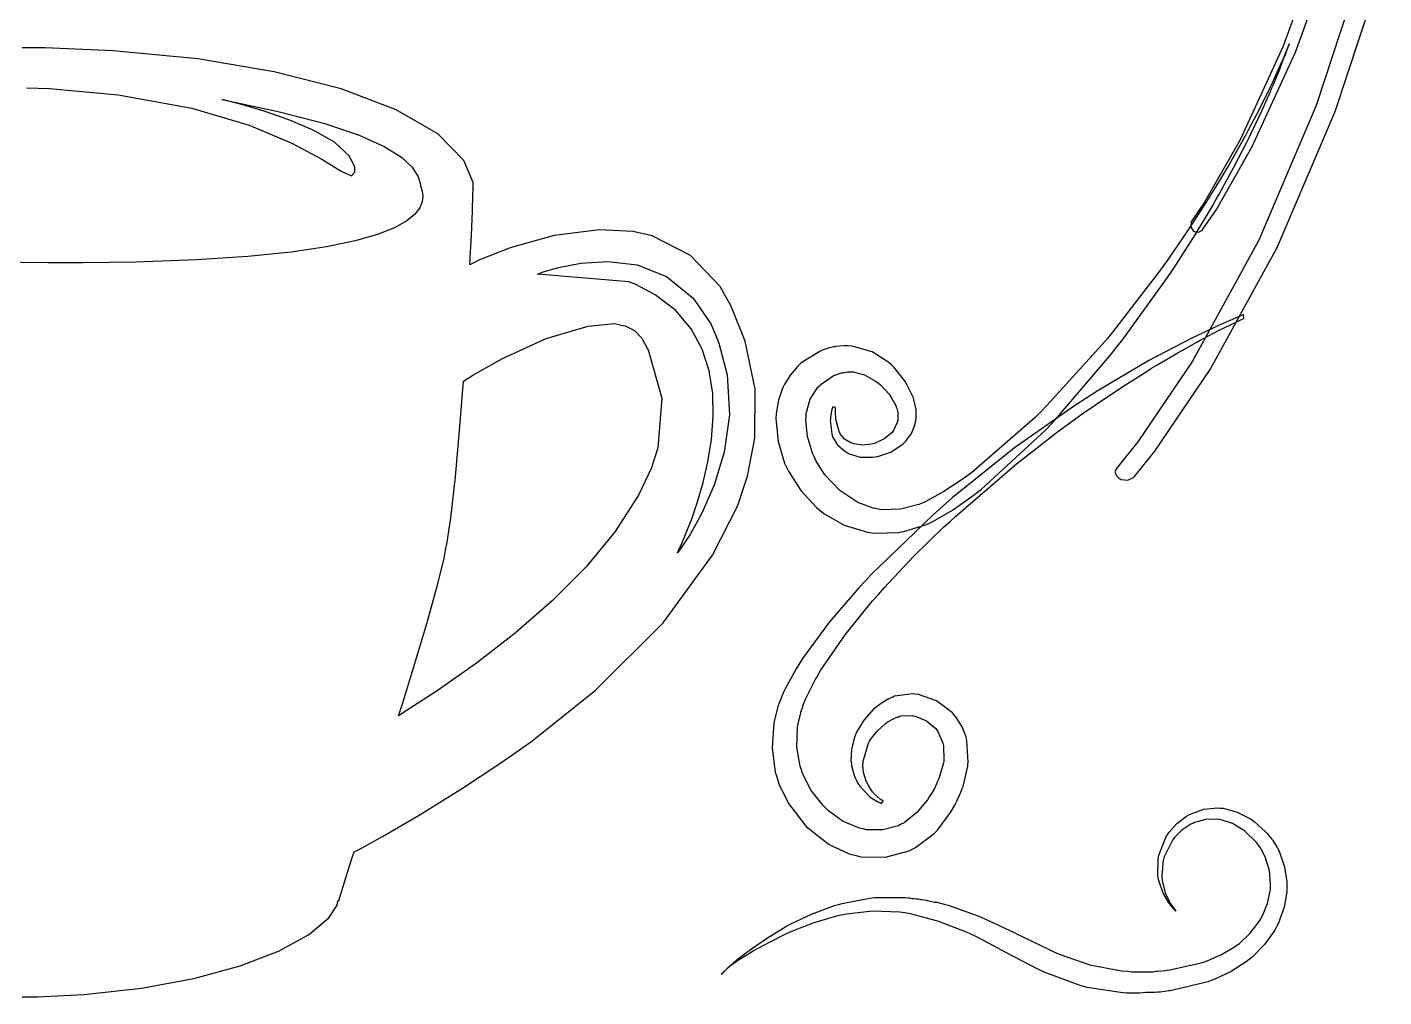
# Model space of a CAD drawing. Extents: x 71 to 283, y 22 to 328.
# Drawn here: x 173.4 to 276, y 83 to 156.4 of the extents above; entities that cross this region are included whole.
import ezdxf

# ---------------------------------------------------------------- set-up
doc = ezdxf.new("R2010")
doc.units = 0
doc.header["$MEASUREMENT"] = 0

msp = doc.modelspace()

# ---------------------------------------------------------------- linework, layer by layer
at = {"color": 7}
for points in [[(271.271, 162.844), (268.439, 154.96), (265.166, 147.872), (262.49, 143.164), (261.479, 141.676), (261.479, 141.606), (261.444, 141.447), (261.444, 141.394), (261.444, 141.394), (261.444, 141.289), (261.619, 140.997), (261.655, 140.971), (261.716, 140.936), (262.034, 140.896), (262.316, 141.05), (262.36, 141.111), (263.379, 142.613), (266.076, 147.363), (269.373, 154.512), (272.229, 162.464)], [(274.57, 161.556), (270.932, 150.467), (266.584, 140.28), (261.563, 131.123), (257.441, 125.021), (255.904, 123.119), (255.869, 123.093), (255.728, 122.849), (255.728, 122.767), (255.728, 122.767), (255.728, 122.691), (255.811, 122.464), (256.019, 122.265), (256.081, 122.238), (256.169, 122.185), (256.667, 122.127), (257.113, 122.335), (257.175, 122.414), (258.728, 124.336), (262.897, 130.497), (267.975, 139.74), (272.371, 150.015), (276.049, 161.193)], [(173.038, 83.0432), (174.203, 83.0432), (177.702, 83.2157), (182.062, 83.6979), (186.028, 84.4419), (189.516, 85.3944), (192.436, 86.5092), (194.702, 87.7327), (196.225, 89.0171), (196.853, 89.9679), (196.92, 90.3111), (196.99, 90.3111), (196.99, 90.3111), (197.073, 90.5979), (197.308, 91.3832), (197.674, 92.5587), (198.031, 93.653), (198.155, 94.0153), (198.694, 94.2936), (200.288, 95.1699), (203.076, 96.7934), (206.34, 98.8275), (209.022, 100.601), (209.903, 101.211), (211.586, 102.386), (216.395, 106.252), (221.523, 111.345), (225.267, 116.453), (227.183, 120.212), (227.612, 121.532), (227.911, 122.444), (228.451, 125.298), (228.489, 129.012), (227.726, 132.644), (226.638, 135.337), (226.167, 136.172), (226.167, 136.172), (225.83, 136.773), (223.599, 139.14), (220.697, 140.609), (220.027, 140.758), (219.22, 140.939), (216.706, 141.06), (213.28, 140.652), (209.945, 139.717), (207.641, 138.796), (206.904, 138.429), (206.935, 138.989), (207.016, 140.669), (207.093, 142.496), (207.137, 143.728), (207.151, 144.18), (207.151, 144.18), (207.151, 144.18), (207.151, 144.105), (207.151, 144.11), (207.151, 144.11), (207.151, 144.658), (206.456, 146.304), (204.469, 148.331), (201.323, 150.155), (197.157, 151.734), (192.108, 153.033), (186.315, 154.007), (179.911, 154.621), (174.756, 154.833), (173.038, 154.833)], [(173.354, 151.801), (175.093, 151.751), (180.303, 151.271), (185.871, 150.264), (190.201, 148.984), (193.433, 147.629), (195.705, 146.404), (197.163, 145.51), (197.943, 145.149), (198.188, 145.427), (198.191, 145.521), (198.199, 145.801), (197.788, 146.655), (196.664, 147.69), (195.056, 148.609), (193.202, 149.397), (191.345, 150.04), (189.721, 150.518), (188.572, 150.817), (188.137, 150.919), (188.137, 150.919), (189.231, 150.713), (192.5, 150.009), (195.927, 149.111), (198.531, 148.233), (200.426, 147.382), (201.723, 146.568), (202.537, 145.799), (202.98, 145.083), (203.139, 144.595), (203.164, 144.427), (203.17, 144.38), (203.214, 144.239), (203.29, 143.964), (203.335, 143.612), (203.295, 143.2), (203.116, 142.741), (202.744, 142.25), (202.122, 141.738), (201.198, 141.223), (199.915, 140.714), (198.22, 140.229), (196.056, 139.781), (193.372, 139.383), (190.11, 139.049), (186.217, 138.793), (181.638, 138.629), (177.648, 138.571), (176.319, 138.571), (176.319, 138.571), (174.972, 138.571), (170.933, 138.636)]]:
    msp.add_lwpolyline(points, dxfattribs=at)
for points in [[(268.887, 155.116), (268.887, 155.116), (268.789, 154.892), (268.587, 154.402), (268.534, 154.27), (268.472, 154.129), (268.079, 153.242), (267.564, 152.127), (267.442, 151.871), (267.317, 151.616), (266.612, 150.183), (265.764, 148.555), (265.571, 148.203), (265.385, 147.85), (264.335, 146.003), (263.145, 144.031), (262.89, 143.617), (262.634, 143.202), (261.249, 141.059), (259.723, 138.846), (259.398, 138.395), (259.071, 137.946), (255.516, 133.324), (255.129, 132.857), (254.74, 132.389), (250.56, 127.768), (250.119, 127.317), (249.669, 126.868), (244.854, 122.678), (244.335, 122.308), (244.078, 122.123), (242.755, 121.263), (241.396, 120.527), (241.124, 120.403), (240.859, 120.299), (239.478, 119.95), (238.081, 119.9), (237.808, 119.944), (237.409, 120.009), (236.248, 120.445), (234.884, 121.343), (233.764, 122.539), (233.105, 123.566), (232.94, 123.931), (232.833, 124.179), (232.453, 125.43), (232.322, 126.683), (232.34, 126.93), (232.356, 127.168), (232.657, 128.262), (233.238, 129.179), (233.398, 129.329), (233.477, 129.399), (234.385, 130.017), (234.491, 130.069), (234.526, 130.087), (234.756, 130.167), (234.774, 130.175), (234.79, 130.185), (234.988, 130.245), (235.056, 130.245), (235.1, 130.255), (235.489, 130.315), (235.62, 130.315), (235.906, 130.315), (236.766, 130.091), (237.648, 129.602), (237.808, 129.469), (237.967, 129.347), (238.653, 128.601), (239.13, 127.768), (239.183, 127.599), (239.2, 127.555), (239.29, 127.245), (239.29, 127.14), (239.29, 127), (239.29, 127), (239.29, 127), (239.29, 127), (239.29, 126.683), (239.28, 126.613), (238.981, 125.934), (238.937, 125.871), (238.849, 125.749), (238.257, 125.258), (237.56, 124.927), (237.419, 124.883), (237.278, 124.849), (236.586, 124.783), (235.946, 124.875), (235.832, 124.919), (235.716, 124.955), (235.249, 125.246), (234.924, 125.641), (234.88, 125.729), (234.836, 125.817), (234.605, 126.647), (234.597, 126.717), (234.588, 126.789), (234.561, 127.24), (234.561, 127.389), (234.561, 127.451), (234.561, 127.635), (234.561, 127.635), (234.351, 127.67), (234.351, 127.67), (234.289, 127.467), (234.28, 127.423), (234.271, 127.379), (234.174, 126.883), (234.174, 126.717), (234.164, 126.639), (234.279, 125.634), (234.315, 125.519), (234.349, 125.404), (234.72, 124.813), (235.301, 124.293), (235.443, 124.214), (235.593, 124.135), (236.436, 123.883), (237.366, 123.861), (237.56, 123.895), (237.754, 123.923), (238.747, 124.24), (239.685, 124.875), (239.853, 125.06), (239.941, 125.148), (240.316, 125.669), (240.567, 126.294), (240.594, 126.435), (240.594, 126.489), (240.63, 126.609), (240.63, 126.647), (240.63, 126.701), (240.665, 126.821), (240.665, 126.86), (240.665, 126.964), (240.665, 126.964), (240.665, 127), (240.665, 127), (240.665, 127.283), (240.665, 127.486), (240.541, 128.032), (240.524, 128.094), (240.453, 128.359), (239.871, 129.576), (239.006, 130.652), (238.795, 130.845), (238.592, 131.039), (237.335, 131.834), (235.814, 132.275), (235.479, 132.292), (235.231, 132.292), (234.57, 132.239), (234.491, 132.221), (234.447, 132.213), (234.042, 132.125), (233.998, 132.115), (233.954, 132.099), (233.555, 131.957), (233.539, 131.939), (233.389, 131.878), (231.977, 130.996), (231.845, 130.881), (231.721, 130.766), (231.148, 130.101), (230.681, 129.347), (230.61, 129.187), (230.531, 129.028), (230.252, 128.191), (230.098, 127.317), (230.081, 127.14), (230.054, 126.788), (230.218, 125.064), (230.715, 123.428), (230.857, 123.119), (230.998, 122.811), (231.93, 121.361), (233.124, 120.069), (233.398, 119.838), (233.671, 119.618), (235.227, 118.728), (236.978, 118.189), (237.349, 118.145), (237.534, 118.118), (239.36, 118.182), (239.536, 118.217), (239.721, 118.243), (241.449, 118.78), (241.617, 118.85), (241.934, 119), (243.425, 119.866), (244.81, 120.836), (245.074, 121.039), (245.604, 121.445), (250.445, 125.925), (250.895, 126.401), (251.336, 126.877), (255.454, 131.7), (255.834, 132.185), (256.213, 132.671), (259.689, 137.469), (259.997, 137.936), (260.306, 138.405), (261.765, 140.702), (263.101, 142.911), (263.349, 143.334), (263.595, 143.758), (264.706, 145.803), (265.678, 147.708), (265.854, 148.06), (266.03, 148.423), (266.81, 150.077), (267.466, 151.536), (267.582, 151.801), (267.696, 152.065), (268.168, 153.221), (268.516, 154.129), (268.57, 154.27), (268.622, 154.412), (268.807, 154.923), (268.887, 155.152), (268.887, 155.152), (268.887, 155.116)], [(222.603, 116.629), (222.603, 116.629), (222.691, 116.811), (222.928, 117.328), (223.274, 118.141), (223.686, 119.207), (224.124, 120.487), (224.549, 121.943), (224.915, 123.53), (225.187, 125.211), (225.319, 126.944), (225.272, 128.687), (225.006, 130.403), (224.477, 132.048), (223.647, 133.583), (222.475, 134.968), (220.916, 136.163), (219.447, 136.931), (218.935, 137.124), (212.019, 137.724), (212.019, 137.724), (212.444, 137.882), (213.597, 138.225), (215.294, 138.558), (217.346, 138.686), (219.571, 138.414), (221.782, 137.546), (223.795, 135.888), (225.122, 133.951), (225.425, 133.244), (225.747, 132.496), (226.357, 130.09), (226.532, 127.062), (226.143, 124.252), (225.389, 121.75), (224.462, 119.645), (223.559, 118.03), (222.874, 116.996), (222.603, 116.629), (222.603, 116.629)], [(265.429, 134.655), (265.429, 134.655), (265.199, 134.554), (264.688, 134.33), (264.547, 134.268), (264.406, 134.206), (263.493, 133.797), (262.316, 133.262), (262.044, 133.138), (261.515, 132.883), (258.264, 131.173), (254.361, 128.862), (253.507, 128.305), (252.651, 127.759), (248.112, 124.576), (243.381, 120.792), (242.429, 119.944), (241.952, 119.521), (237.242, 114.971), (236.784, 114.476), (236.325, 113.983), (234.112, 111.412), (232.074, 108.647), (231.705, 108.056), (231.607, 107.907), (230.759, 106.354), (230.681, 106.186), (230.663, 106.142), (230.487, 105.747), (230.47, 105.693), (230.452, 105.649), (230.274, 105.208), (230.258, 105.164), (230.23, 105.076), (229.993, 104.194), (229.975, 104.105), (229.895, 103.744), (229.769, 101.888), (230.011, 100.048), (230.117, 99.6957), (230.273, 99.169), (231.003, 97.663), (232.348, 95.921), (234.075, 94.5762), (235.585, 93.8692), (236.115, 93.7327), (236.475, 93.6445), (238.336, 93.6004), (240.127, 94.0855), (240.454, 94.2619), (240.612, 94.3501), (242.022, 95.4098), (242.146, 95.5326), (242.269, 95.6564), (243.266, 96.9793), (243.346, 97.1201), (243.593, 97.5431), (243.699, 97.7554), (243.733, 97.8599), (243.769, 97.8958), (243.805, 97.966), (243.982, 98.3548), (243.998, 98.3904), (244.14, 98.7792), (244.158, 98.8138), (244.21, 98.9637), (244.571, 100.489), (244.581, 100.648), (244.598, 100.808), (244.51, 102.403), (244.475, 102.552), (244.439, 102.712), (244.144, 103.47), (243.725, 104.159), (243.629, 104.282), (243.425, 104.528), (242.212, 105.442), (240.841, 105.913), (240.558, 105.94), (240.417, 105.958), (239.033, 105.781), (238.901, 105.727), (238.865, 105.719), (238.548, 105.569), (238.514, 105.551), (238.486, 105.534), (238.257, 105.392), (238.231, 105.374), (238.177, 105.34), (237.676, 104.987), (237.632, 104.951), (237.446, 104.803), (236.696, 103.965), (236.157, 103.057), (236.079, 102.871), (236.007, 102.686), (235.774, 101.768), (235.734, 100.886), (235.762, 100.718), (235.778, 100.551), (235.964, 99.8015), (236.255, 99.1926), (236.325, 99.0946), (236.396, 98.9901), (237.101, 98.232), (237.173, 98.1784), (237.243, 98.1258), (237.772, 97.8076), (237.808, 97.7896), (237.842, 97.7731), (238.055, 97.6835), (238.055, 97.6835), (238.161, 97.8599), (238.161, 97.8599), (237.983, 97.9759), (237.949, 98.002), (237.913, 98.0295), (237.5, 98.4084), (237.455, 98.461), (237.373, 98.5517), (237.153, 98.8494), (236.877, 99.3704), (236.685, 100.01), (236.631, 100.571), (236.644, 100.754), (236.652, 100.886), (237.057, 102.243), (237.137, 102.376), (237.216, 102.508), (237.714, 103.153), (238.336, 103.726), (238.478, 103.823), (238.512, 103.85), (238.901, 104.053), (238.937, 104.069), (238.953, 104.079), (239.191, 104.194), (239.219, 104.21), (239.272, 104.21), (239.412, 104.273), (239.43, 104.282), (239.509, 104.299), (240.33, 104.334), (240.418, 104.316), (240.594, 104.29), (241.44, 103.937), (242.146, 103.338), (242.252, 103.188), (242.305, 103.109), (242.693, 102.227), (242.711, 102.129), (242.728, 102.033), (242.755, 100.975), (242.747, 100.858), (242.729, 100.744), (242.402, 99.6252), (242.358, 99.5193), (242.349, 99.4929), (242.234, 99.2283), (242.218, 99.2008), (242.042, 98.8138), (241.865, 98.4952), (241.653, 98.1784), (241.52, 97.9579), (240.713, 96.9793), (239.747, 96.212), (239.536, 96.096), (239.324, 95.9817), (238.155, 95.6702), (236.898, 95.691), (236.644, 95.7432), (236.387, 95.7972), (235.152, 96.314), (234.024, 97.1282), (233.821, 97.3307), (233.618, 97.5251), (232.731, 98.6592), (232.076, 99.9518), (231.987, 100.225), (231.889, 100.499), (231.637, 101.945), (231.685, 103.426), (231.739, 103.717), (231.757, 103.788), (231.933, 104.528), (231.951, 104.599), (231.96, 104.635), (232.082, 104.987), (232.092, 105.022), (232.1, 105.058), (232.251, 105.446), (232.268, 105.481), (232.33, 105.613), (233.036, 107.033), (233.116, 107.174), (233.441, 107.739), (235.303, 110.437), (237.375, 112.995), (237.808, 113.488), (238.239, 113.983), (240.466, 116.346), (242.746, 118.569), (243.204, 118.992), (243.663, 119.417), (248.258, 123.358), (248.708, 123.719), (249.157, 124.081), (251.367, 125.779), (253.487, 127.318), (253.894, 127.599), (254.307, 127.891), (256.292, 129.219), (258.136, 130.387), (258.48, 130.598), (258.833, 130.81), (260.459, 131.764), (261.893, 132.574), (262.15, 132.715), (262.405, 132.857), (263.537, 133.452), (264.442, 133.889), (264.583, 133.949), (264.724, 134.021), (265.235, 134.268), (265.465, 134.372), (265.465, 134.372), (265.429, 134.655)], [(220.875, 123.789), (220.643, 123.067), (219.663, 120.989), (217.902, 118.237), (215.692, 115.564), (213.134, 112.995), (210.334, 110.559), (207.395, 108.282), (204.417, 106.193), (202.242, 104.772), (201.506, 104.316), (201.796, 105.217), (202.643, 107.925), (203.671, 111.359), (204.508, 114.402), (204.952, 116.227), (205.07, 116.84), (205.187, 117.446), (205.453, 119.282), (205.806, 122.379), (206.126, 125.899), (206.345, 128.683), (206.411, 129.61), (207.127, 130.077), (209.372, 131.334), (212.667, 132.839), (215.85, 133.788), (217.854, 133.985), (218.476, 133.843), (218.652, 133.799), (219.366, 133.452), (219.905, 132.874), (219.993, 132.715), (220.398, 131.993), (221.424, 128.332), (221.13, 124.567), (220.875, 123.789)], [(225.918, 84.7369), (225.918, 84.7369), (226.05, 84.8692), (226.359, 85.1778), (226.447, 85.266), (226.536, 85.3461), (227.131, 85.8587), (227.921, 86.4747), (228.107, 86.6069), (228.291, 86.7392), (229.354, 87.4681), (230.61, 88.2481), (230.893, 88.4068), (231.174, 88.5567), (232.739, 89.3025), (234.5, 89.9597), (234.88, 90.0645), (235.073, 90.1181), (237.129, 90.5055), (237.349, 90.5235), (237.57, 90.5496), (239.827, 90.5496), (240.065, 90.5235), (240.153, 90.5235), (240.352, 90.4875), (240.418, 90.4875), (240.497, 90.4875), (240.675, 90.4515), (240.735, 90.4515), (240.823, 90.4515), (241.022, 90.4173), (241.088, 90.4173), (241.114, 90.4088), (241.414, 90.3566), (241.44, 90.3471), (241.502, 90.3386), (242.084, 90.2148), (242.146, 90.2049), (242.208, 90.1968), (242.79, 90.0465), (242.852, 90.0285), (243.09, 89.9679), (245.409, 89.1385), (245.64, 89.0404), (245.868, 88.9441), (248.135, 87.8777), (248.356, 87.7715), (248.576, 87.6572), (250.817, 86.5643), (251.037, 86.4665), (251.486, 86.2637), (253.806, 85.4604), (256.197, 85.0113), (256.682, 84.9835), (257.035, 84.9492), (257.387, 84.9492), (257.572, 84.9492), (257.988, 84.9492), (258.127, 84.9492), (258.304, 84.9492), (258.348, 84.9492), (258.447, 84.9492), (258.48, 84.9492), (258.577, 84.9492), (258.833, 84.9753), (258.869, 84.9835), (258.929, 84.9933), (259.547, 85.047), (259.608, 85.0554), (259.855, 85.0911), (262.237, 85.6107), (262.467, 85.689), (262.687, 85.7691), (263.768, 86.2461), (264.76, 86.8274), (264.936, 86.9597), (265.121, 87.092), (265.941, 87.8554), (266.62, 88.7416), (266.736, 88.936), (266.84, 89.1219), (267.251, 90.1139), (267.466, 91.1585), (267.476, 91.3694), (267.484, 91.5818), (267.392, 92.6042), (267.105, 93.5563), (267.017, 93.7327), (266.999, 93.7768), (266.762, 94.2178), (266.736, 94.2619), (266.708, 94.306), (266.417, 94.7127), (266.383, 94.7568), (266.321, 94.827), (265.614, 95.5146), (265.535, 95.5668), (265.385, 95.691), (264.588, 96.1679), (263.737, 96.4325), (263.561, 96.4487), (263.393, 96.4766), (262.545, 96.4544), (261.734, 96.2381), (261.585, 96.1679), (261.434, 96.0974), (260.768, 95.6525), (260.226, 95.1191), (260.138, 95.0034), (260.049, 94.8891), (259.432, 93.6459), (259.398, 93.5221), (259.362, 93.3993), (259.246, 92.1907), (259.256, 92.075), (259.274, 91.8545), (259.507, 90.9204), (259.829, 90.2324), (259.891, 90.1347), (259.917, 90.0825), (260.182, 89.7033), (260.21, 89.6758), (260.226, 89.6497), (260.314, 89.5354), (260.314, 89.5354), (260.314, 89.5354), (260.2, 89.6497), (260.174, 89.6758), (260.156, 89.7033), (259.855, 90.0546), (259.821, 90.0987), (259.749, 90.1968), (259.358, 90.8763), (259.019, 91.8379), (258.975, 92.075), (258.957, 92.1907), (258.982, 93.4861), (259.009, 93.6265), (259.035, 93.7687), (259.617, 95.2154), (259.715, 95.3562), (259.811, 95.498), (260.388, 96.1581), (261.126, 96.7133), (261.302, 96.8015), (261.469, 96.8996), (262.417, 97.24), (263.453, 97.3487), (263.665, 97.3307), (263.886, 97.3145), (264.953, 97.0276), (265.949, 96.5108), (266.135, 96.3785), (266.232, 96.3083), (267.079, 95.5506), (267.159, 95.4624), (267.193, 95.4278), (267.582, 94.9773), (267.618, 94.9332), (267.652, 94.8806), (267.977, 94.3515), (268.005, 94.2979), (268.128, 94.0774), (268.543, 92.8867), (268.71, 91.7497), (268.71, 91.3694), (268.71, 90.9849), (268.507, 89.8275), (268.057, 88.5733), (267.935, 88.3348), (267.811, 88.0981), (267.027, 86.9957), (266.065, 86.0337), (265.854, 85.8654), (265.642, 85.6989), (264.489, 84.9672), (263.251, 84.376), (262.996, 84.2779), (262.739, 84.1816), (260.121, 83.5381), (259.857, 83.5021), (259.785, 83.494), (259.115, 83.4058), (259.045, 83.396), (258.947, 83.396), (258.728, 83.3617), (258.656, 83.3617), (258.233, 83.3617), (258.029, 83.3617), (257.573, 83.3258), (257.422, 83.3258), (256.576, 83.3258), (256.301, 83.3356), (253.595, 83.7501), (253.33, 83.8207), (253.066, 83.8909), (250.542, 84.8349), (250.296, 84.9492), (249.819, 85.1697), (247.552, 86.3519), (245.392, 87.4984), (244.968, 87.7013), (244.536, 87.9038), (242.393, 88.7458), (240.25, 89.323), (239.819, 89.3932), (239.404, 89.4553), (237.353, 89.5188), (235.39, 89.2969), (235.02, 89.2168), (234.649, 89.1385), (232.912, 88.6312), (231.351, 88.036), (231.069, 87.9119), (230.787, 87.7796), (229.49, 87.1418), (228.37, 86.5188), (228.177, 86.3946), (227.983, 86.2803), (227.149, 85.761), (226.509, 85.3115), (226.413, 85.2318), (226.342, 85.1531), (226.059, 84.8653), (225.918, 84.7369), (225.918, 84.7369)]]:
    msp.add_lwpolyline(points, close=True, dxfattribs=at)

doc.saveas('drawing.dxf')
